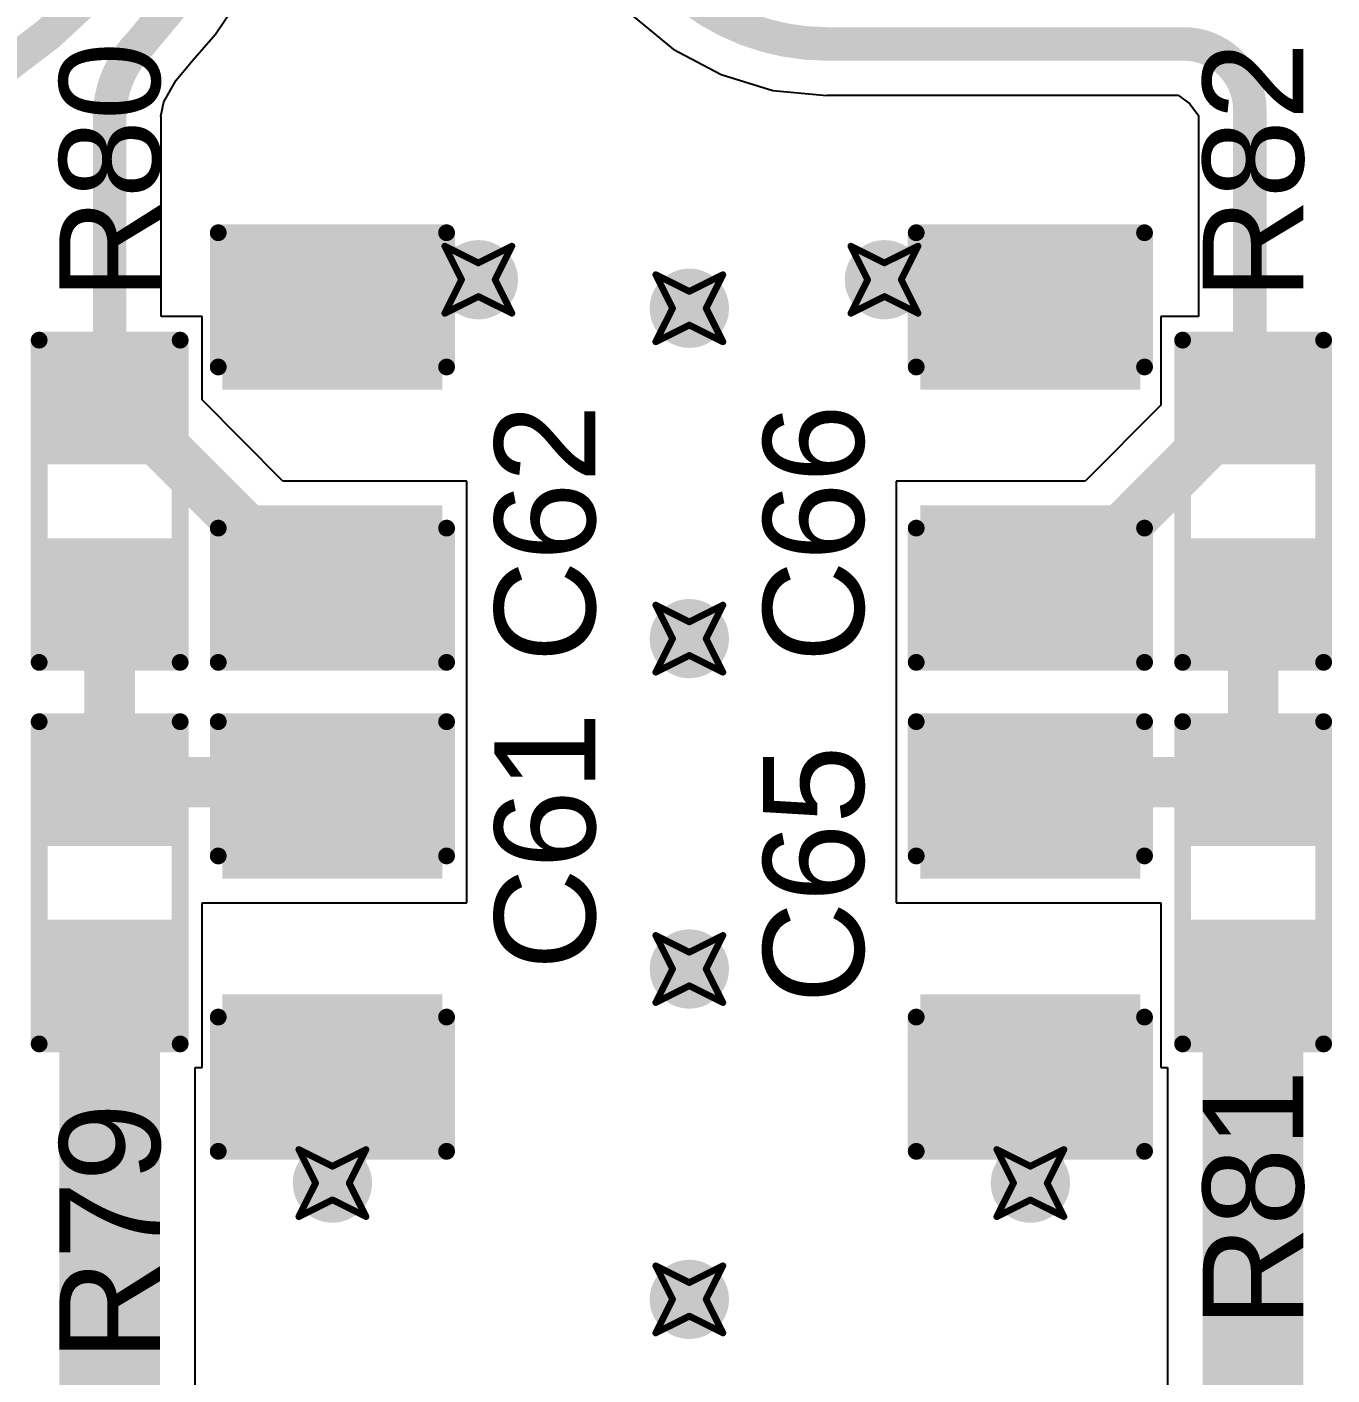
# Model space of a CAD drawing. Header units: inches. Extents: x -0.03 to 9.71, y 0.01 to 4.44.
# Drawn here: x 3.3705 to 3.7591, y 1.1192 to 1.5208 of the extents above; entities that cross this region are included whole.
import ezdxf

# ---------------------------------------------------------------- set-up
doc = ezdxf.new("R2010")
doc.units = ezdxf.units.IN
doc.header["$MEASUREMENT"] = 0
for name, color, linetype in [('Bottom Layer', 5, 'Continuous'), ('Drill Drawing', 1, 'Continuous'), ('Layer 1', 16, 'Continuous'), ('Layer 2', 76, 'Continuous'), ('Top Layer', 1, 'Continuous'), ('Top Overlay', 2, 'Continuous'), ('Top Paste', 8, 'Continuous'), ('Top Solder', 216, 'Continuous'), ('Via Holes', 16, 'Continuous')]:
    doc.layers.add(name, color=color, linetype=linetype)
doc.styles.add('Arial', font='', dxfattribs={"height": 0.2})
doc.styles.get('Arial').set_extended_font_data('Arial')

# ---------------------------------------------------------------- blocks, each defined once
blk = doc.blocks.new('R___0603_21')
at = {"layer": 'Top Layer'}
for points in [[(-0.015, 0.0175), (-0.015, -0.0175), (-0.045, -0.0175), (-0.045, 0.0175)], [(0.045, 0.0175), (0.045, -0.0175), (0.015, -0.0175), (0.015, 0.0175)]]:
    blk.add_hatch(color=1, dxfattribs=at).paths.add_polyline_path(points)
at = {"layer": 'Top Paste'}
for points in [[(-0.015, 0.0175), (-0.015, -0.0175), (-0.045, -0.0175), (-0.045, 0.0175)], [(0.045, 0.0175), (0.045, -0.0175), (0.015, -0.0175), (0.015, 0.0175)]]:
    blk.add_hatch(color=8, dxfattribs=at).paths.add_polyline_path(points)
at = {"layer": 'Top Solder'}
for points in [[(-0.011, 0.0215), (-0.011, -0.0215), (-0.049, -0.0215), (-0.049, 0.0215)], [(0.049, 0.0215), (0.049, -0.0215), (0.011, -0.0215), (0.011, 0.0215)]]:
    blk.add_hatch(color=216, dxfattribs=at).paths.add_polyline_path(points)
at = {"layer": 'Top Overlay', "const_width": 0.005}
for points in [[(-0.048, 0.021), (0.048, 0.021)], [(-0.048, 0.021), (-0.048, -0.021)], [(0.048, 0.021), (0.048, -0.021)], [(-0.048, -0.021), (0.048, -0.021)]]:
    blk.add_lwpolyline(points, dxfattribs=at)
at = {"layer": 'Top Overlay', "const_width": 0.0025}
for points in [[(-0.04925, 0.021, 1), (-0.04675, 0.021, 1)], [(-0.04925, 0.021, 1), (-0.04675, 0.021, 1)], [(0.04675, 0.021, 1), (0.04925, 0.021, 1)], [(0.04675, 0.021, 1), (0.04925, 0.021, 1)], [(-0.04925, -0.021, 1), (-0.04675, -0.021, 1)], [(-0.04925, -0.021, 1), (-0.04675, -0.021, 1)], [(0.04675, -0.021, 1), (0.04925, -0.021, 1)], [(0.04675, -0.021, 1), (0.04925, -0.021, 1)]]:
    blk.add_lwpolyline(points, format="xyb", close=True, dxfattribs=at)
blk = doc.blocks.new('R___0603_22')
at = {"layer": 'Top Layer'}
for points in [[(-0.015, 0.0175), (-0.015, -0.0175), (-0.045, -0.0175), (-0.045, 0.0175)], [(0.045, 0.0175), (0.045, -0.0175), (0.015, -0.0175), (0.015, 0.0175)]]:
    blk.add_hatch(color=1, dxfattribs=at).paths.add_polyline_path(points)
at = {"layer": 'Top Paste'}
for points in [[(-0.015, 0.0175), (-0.015, -0.0175), (-0.045, -0.0175), (-0.045, 0.0175)], [(0.045, 0.0175), (0.045, -0.0175), (0.015, -0.0175), (0.015, 0.0175)]]:
    blk.add_hatch(color=8, dxfattribs=at).paths.add_polyline_path(points)
at = {"layer": 'Top Solder'}
for points in [[(-0.011, 0.0215), (-0.011, -0.0215), (-0.049, -0.0215), (-0.049, 0.0215)], [(0.049, 0.0215), (0.049, -0.0215), (0.011, -0.0215), (0.011, 0.0215)]]:
    blk.add_hatch(color=216, dxfattribs=at).paths.add_polyline_path(points)
at = {"layer": 'Top Overlay', "const_width": 0.005}
for points in [[(-0.048, 0.021), (0.048, 0.021)], [(-0.048, 0.021), (-0.048, -0.021)], [(0.048, 0.021), (0.048, -0.021)], [(-0.048, -0.021), (0.048, -0.021)]]:
    blk.add_lwpolyline(points, dxfattribs=at)
at = {"layer": 'Top Overlay', "const_width": 0.0025}
for points in [[(-0.04925, 0.021, 1), (-0.04675, 0.021, 1)], [(-0.04925, 0.021, 1), (-0.04675, 0.021, 1)], [(0.04675, 0.021, 1), (0.04925, 0.021, 1)], [(0.04675, 0.021, 1), (0.04925, 0.021, 1)], [(-0.04925, -0.021, 1), (-0.04675, -0.021, 1)], [(-0.04925, -0.021, 1), (-0.04675, -0.021, 1)], [(0.04675, -0.021, 1), (0.04925, -0.021, 1)], [(0.04675, -0.021, 1), (0.04925, -0.021, 1)]]:
    blk.add_lwpolyline(points, format="xyb", close=True, dxfattribs=at)
blk = doc.blocks.new('R___0603_23')
at = {"layer": 'Top Layer'}
for points in [[(-0.015, 0.0175), (-0.015, -0.0175), (-0.045, -0.0175), (-0.045, 0.0175)], [(0.045, 0.0175), (0.045, -0.0175), (0.015, -0.0175), (0.015, 0.0175)]]:
    blk.add_hatch(color=1, dxfattribs=at).paths.add_polyline_path(points)
at = {"layer": 'Top Paste'}
for points in [[(-0.015, 0.0175), (-0.015, -0.0175), (-0.045, -0.0175), (-0.045, 0.0175)], [(0.045, 0.0175), (0.045, -0.0175), (0.015, -0.0175), (0.015, 0.0175)]]:
    blk.add_hatch(color=8, dxfattribs=at).paths.add_polyline_path(points)
at = {"layer": 'Top Solder'}
for points in [[(-0.011, 0.0215), (-0.011, -0.0215), (-0.049, -0.0215), (-0.049, 0.0215)], [(0.049, 0.0215), (0.049, -0.0215), (0.011, -0.0215), (0.011, 0.0215)]]:
    blk.add_hatch(color=216, dxfattribs=at).paths.add_polyline_path(points)
at = {"layer": 'Top Overlay', "const_width": 0.005}
for points in [[(-0.048, 0.021), (0.048, 0.021)], [(-0.048, 0.021), (-0.048, -0.021)], [(0.048, 0.021), (0.048, -0.021)], [(-0.048, -0.021), (0.048, -0.021)]]:
    blk.add_lwpolyline(points, dxfattribs=at)
at = {"layer": 'Top Overlay', "const_width": 0.0025}
for points in [[(-0.04925, 0.021, 1), (-0.04675, 0.021, 1)], [(-0.04925, 0.021, 1), (-0.04675, 0.021, 1)], [(0.04675, 0.021, 1), (0.04925, 0.021, 1)], [(0.04675, 0.021, 1), (0.04925, 0.021, 1)], [(-0.04925, -0.021, 1), (-0.04675, -0.021, 1)], [(-0.04925, -0.021, 1), (-0.04675, -0.021, 1)], [(0.04675, -0.021, 1), (0.04925, -0.021, 1)], [(0.04675, -0.021, 1), (0.04925, -0.021, 1)]]:
    blk.add_lwpolyline(points, format="xyb", close=True, dxfattribs=at)
blk = doc.blocks.new('R___0603_24')
at = {"layer": 'Top Layer'}
for points in [[(-0.015, 0.0175), (-0.015, -0.0175), (-0.045, -0.0175), (-0.045, 0.0175)], [(0.045, 0.0175), (0.045, -0.0175), (0.015, -0.0175), (0.015, 0.0175)]]:
    blk.add_hatch(color=1, dxfattribs=at).paths.add_polyline_path(points)
at = {"layer": 'Top Paste'}
for points in [[(-0.015, 0.0175), (-0.015, -0.0175), (-0.045, -0.0175), (-0.045, 0.0175)], [(0.045, 0.0175), (0.045, -0.0175), (0.015, -0.0175), (0.015, 0.0175)]]:
    blk.add_hatch(color=8, dxfattribs=at).paths.add_polyline_path(points)
at = {"layer": 'Top Solder'}
for points in [[(-0.011, 0.0215), (-0.011, -0.0215), (-0.049, -0.0215), (-0.049, 0.0215)], [(0.049, 0.0215), (0.049, -0.0215), (0.011, -0.0215), (0.011, 0.0215)]]:
    blk.add_hatch(color=216, dxfattribs=at).paths.add_polyline_path(points)
at = {"layer": 'Top Overlay', "const_width": 0.005}
for points in [[(-0.048, 0.021), (0.048, 0.021)], [(-0.048, 0.021), (-0.048, -0.021)], [(0.048, 0.021), (0.048, -0.021)], [(-0.048, -0.021), (0.048, -0.021)]]:
    blk.add_lwpolyline(points, dxfattribs=at)
at = {"layer": 'Top Overlay', "const_width": 0.0025}
for points in [[(-0.04925, 0.021, 1), (-0.04675, 0.021, 1)], [(-0.04925, 0.021, 1), (-0.04675, 0.021, 1)], [(0.04675, 0.021, 1), (0.04925, 0.021, 1)], [(0.04675, 0.021, 1), (0.04925, 0.021, 1)], [(-0.04925, -0.021, 1), (-0.04675, -0.021, 1)], [(-0.04925, -0.021, 1), (-0.04675, -0.021, 1)], [(0.04675, -0.021, 1), (0.04925, -0.021, 1)], [(0.04675, -0.021, 1), (0.04925, -0.021, 1)]]:
    blk.add_lwpolyline(points, format="xyb", close=True, dxfattribs=at)
blk = doc.blocks.new('C___0805_136')
at = {"layer": 'Top Layer'}
for points in [[(-0.06, 0.03), (-0.02, 0.03), (-0.02, -0.03), (-0.06, -0.03)], [(0.02, 0.03), (0.06, 0.03), (0.06, -0.03), (0.02, -0.03)]]:
    blk.add_hatch(color=1, dxfattribs=at).paths.add_polyline_path(points)
at = {"layer": 'Top Paste'}
for points in [[(-0.06, 0.03), (-0.02, 0.03), (-0.02, -0.03), (-0.06, -0.03)], [(0.02, 0.03), (0.06, 0.03), (0.06, -0.03), (0.02, -0.03)]]:
    blk.add_hatch(color=8, dxfattribs=at).paths.add_polyline_path(points)
at = {"layer": 'Top Solder'}
for points in [[(-0.06276, 0.03276), (-0.01724, 0.03276), (-0.01724, -0.03276), (-0.06276, -0.03276)], [(0.01724, 0.03276), (0.06276, 0.03276), (0.06276, -0.03276), (0.01724, -0.03276)]]:
    blk.add_hatch(color=216, dxfattribs=at).paths.add_polyline_path(points)
at = {"layer": 'Top Overlay', "const_width": 0.005}
for points in [[(-0.064, -0.034), (-0.064, 0.034)], [(-0.024, 0.034), (-0.064, 0.034)], [(0.064, 0.034), (0.024, 0.034)], [(0.064, -0.034), (0.064, 0.034)], [(-0.024, -0.034), (-0.064, -0.034)], [(0.064, -0.034), (0.024, -0.034)]]:
    blk.add_lwpolyline(points, dxfattribs=at)
at = {"layer": 'Top Overlay', "const_width": 0.0025}
for points in [[(-0.06525, 0.034, 1), (-0.06275, 0.034, 1)], [(-0.06525, 0.034, 1), (-0.06275, 0.034, 1)], [(-0.02525, 0.034, 1), (-0.02275, 0.034, 1)], [(0.02275, 0.034, 1), (0.02525, 0.034, 1)], [(0.06275, 0.034, 1), (0.06525, 0.034, 1)], [(0.06275, 0.034, 1), (0.06525, 0.034, 1)], [(-0.06525, -0.034, 1), (-0.06275, -0.034, 1)], [(-0.06525, -0.034, 1), (-0.06275, -0.034, 1)], [(-0.02525, -0.034, 1), (-0.02275, -0.034, 1)], [(0.02275, -0.034, 1), (0.02525, -0.034, 1)], [(0.06275, -0.034, 1), (0.06525, -0.034, 1)], [(0.06275, -0.034, 1), (0.06525, -0.034, 1)]]:
    blk.add_lwpolyline(points, format="xyb", close=True, dxfattribs=at)
blk = doc.blocks.new('C___0805_137')
at = {"layer": 'Top Layer'}
for points in [[(-0.06, 0.03), (-0.02, 0.03), (-0.02, -0.03), (-0.06, -0.03)], [(0.02, 0.03), (0.06, 0.03), (0.06, -0.03), (0.02, -0.03)]]:
    blk.add_hatch(color=1, dxfattribs=at).paths.add_polyline_path(points)
at = {"layer": 'Top Paste'}
for points in [[(-0.06, 0.03), (-0.02, 0.03), (-0.02, -0.03), (-0.06, -0.03)], [(0.02, 0.03), (0.06, 0.03), (0.06, -0.03), (0.02, -0.03)]]:
    blk.add_hatch(color=8, dxfattribs=at).paths.add_polyline_path(points)
at = {"layer": 'Top Solder'}
for points in [[(-0.06276, 0.03276), (-0.01724, 0.03276), (-0.01724, -0.03276), (-0.06276, -0.03276)], [(0.01724, 0.03276), (0.06276, 0.03276), (0.06276, -0.03276), (0.01724, -0.03276)]]:
    blk.add_hatch(color=216, dxfattribs=at).paths.add_polyline_path(points)
at = {"layer": 'Top Overlay', "const_width": 0.005}
for points in [[(-0.064, 0.034), (-0.064, -0.034)], [(-0.064, 0.034), (-0.024, 0.034)], [(0.024, 0.034), (0.064, 0.034)], [(0.064, 0.034), (0.064, -0.034)], [(-0.064, -0.034), (-0.024, -0.034)], [(0.024, -0.034), (0.064, -0.034)]]:
    blk.add_lwpolyline(points, dxfattribs=at)
at = {"layer": 'Top Overlay', "const_width": 0.0025}
for points in [[(-0.06525, 0.034, 1), (-0.06275, 0.034, 1)], [(-0.06525, 0.034, 1), (-0.06275, 0.034, 1)], [(-0.02525, 0.034, 1), (-0.02275, 0.034, 1)], [(0.02275, 0.034, 1), (0.02525, 0.034, 1)], [(0.06275, 0.034, 1), (0.06525, 0.034, 1)], [(0.06275, 0.034, 1), (0.06525, 0.034, 1)], [(-0.06525, -0.034, 1), (-0.06275, -0.034, 1)], [(-0.06525, -0.034, 1), (-0.06275, -0.034, 1)], [(-0.02525, -0.034, 1), (-0.02275, -0.034, 1)], [(0.02275, -0.034, 1), (0.02525, -0.034, 1)], [(0.06275, -0.034, 1), (0.06525, -0.034, 1)], [(0.06275, -0.034, 1), (0.06525, -0.034, 1)]]:
    blk.add_lwpolyline(points, format="xyb", close=True, dxfattribs=at)
blk = doc.blocks.new('C___0805_140')
at = {"layer": 'Top Layer'}
for points in [[(-0.06, 0.03), (-0.02, 0.03), (-0.02, -0.03), (-0.06, -0.03)], [(0.02, 0.03), (0.06, 0.03), (0.06, -0.03), (0.02, -0.03)]]:
    blk.add_hatch(color=1, dxfattribs=at).paths.add_polyline_path(points)
at = {"layer": 'Top Paste'}
for points in [[(-0.06, 0.03), (-0.02, 0.03), (-0.02, -0.03), (-0.06, -0.03)], [(0.02, 0.03), (0.06, 0.03), (0.06, -0.03), (0.02, -0.03)]]:
    blk.add_hatch(color=8, dxfattribs=at).paths.add_polyline_path(points)
at = {"layer": 'Top Solder'}
for points in [[(-0.06276, 0.03276), (-0.01724, 0.03276), (-0.01724, -0.03276), (-0.06276, -0.03276)], [(0.01724, 0.03276), (0.06276, 0.03276), (0.06276, -0.03276), (0.01724, -0.03276)]]:
    blk.add_hatch(color=216, dxfattribs=at).paths.add_polyline_path(points)
at = {"layer": 'Top Overlay', "const_width": 0.005}
for points in [[(-0.064, 0.034), (-0.064, -0.034)], [(-0.064, 0.034), (-0.024, 0.034)], [(0.024, 0.034), (0.064, 0.034)], [(0.064, 0.034), (0.064, -0.034)], [(-0.064, -0.034), (-0.024, -0.034)], [(0.024, -0.034), (0.064, -0.034)]]:
    blk.add_lwpolyline(points, dxfattribs=at)
at = {"layer": 'Top Overlay', "const_width": 0.0025}
for points in [[(-0.06525, 0.034, 1), (-0.06275, 0.034, 1)], [(-0.06525, 0.034, 1), (-0.06275, 0.034, 1)], [(-0.02525, 0.034, 1), (-0.02275, 0.034, 1)], [(0.02275, 0.034, 1), (0.02525, 0.034, 1)], [(0.06275, 0.034, 1), (0.06525, 0.034, 1)], [(0.06275, 0.034, 1), (0.06525, 0.034, 1)], [(-0.06525, -0.034, 1), (-0.06275, -0.034, 1)], [(-0.06525, -0.034, 1), (-0.06275, -0.034, 1)], [(-0.02525, -0.034, 1), (-0.02275, -0.034, 1)], [(0.02275, -0.034, 1), (0.02525, -0.034, 1)], [(0.06275, -0.034, 1), (0.06525, -0.034, 1)], [(0.06275, -0.034, 1), (0.06525, -0.034, 1)]]:
    blk.add_lwpolyline(points, format="xyb", close=True, dxfattribs=at)
blk = doc.blocks.new('C___0805_141')
at = {"layer": 'Top Layer'}
for points in [[(-0.06, 0.03), (-0.02, 0.03), (-0.02, -0.03), (-0.06, -0.03)], [(0.02, 0.03), (0.06, 0.03), (0.06, -0.03), (0.02, -0.03)]]:
    blk.add_hatch(color=1, dxfattribs=at).paths.add_polyline_path(points)
at = {"layer": 'Top Paste'}
for points in [[(-0.06, 0.03), (-0.02, 0.03), (-0.02, -0.03), (-0.06, -0.03)], [(0.02, 0.03), (0.06, 0.03), (0.06, -0.03), (0.02, -0.03)]]:
    blk.add_hatch(color=8, dxfattribs=at).paths.add_polyline_path(points)
at = {"layer": 'Top Solder'}
for points in [[(-0.06276, 0.03276), (-0.01724, 0.03276), (-0.01724, -0.03276), (-0.06276, -0.03276)], [(0.01724, 0.03276), (0.06276, 0.03276), (0.06276, -0.03276), (0.01724, -0.03276)]]:
    blk.add_hatch(color=216, dxfattribs=at).paths.add_polyline_path(points)
at = {"layer": 'Top Overlay', "const_width": 0.005}
for points in [[(-0.064, -0.034), (-0.064, 0.034)], [(-0.024, 0.034), (-0.064, 0.034)], [(0.064, 0.034), (0.024, 0.034)], [(0.064, -0.034), (0.064, 0.034)], [(-0.024, -0.034), (-0.064, -0.034)], [(0.064, -0.034), (0.024, -0.034)]]:
    blk.add_lwpolyline(points, dxfattribs=at)
at = {"layer": 'Top Overlay', "const_width": 0.0025}
for points in [[(-0.06525, 0.034, 1), (-0.06275, 0.034, 1)], [(-0.06525, 0.034, 1), (-0.06275, 0.034, 1)], [(-0.02525, 0.034, 1), (-0.02275, 0.034, 1)], [(0.02275, 0.034, 1), (0.02525, 0.034, 1)], [(0.06275, 0.034, 1), (0.06525, 0.034, 1)], [(0.06275, 0.034, 1), (0.06525, 0.034, 1)], [(-0.06525, -0.034, 1), (-0.06275, -0.034, 1)], [(-0.06525, -0.034, 1), (-0.06275, -0.034, 1)], [(-0.02525, -0.034, 1), (-0.02275, -0.034, 1)], [(0.02275, -0.034, 1), (0.02525, -0.034, 1)], [(0.06275, -0.034, 1), (0.06525, -0.034, 1)], [(0.06275, -0.034, 1), (0.06525, -0.034, 1)]]:
    blk.add_lwpolyline(points, format="xyb", close=True, dxfattribs=at)

msp = doc.modelspace()

# ---------------------------------------------------------------- hatches: boundary and pattern name
at = {"layer": 'Bottom Layer'}
h = msp.add_hatch(color=5, dxfattribs=at)
edge = h.paths.add_edge_path()
edge.add_arc((3.50488, 1.44551), 0.01181, 0, 360)
h = msp.add_hatch(color=5, dxfattribs=at)
edge = h.paths.add_edge_path()
edge.add_arc((3.62583, 1.44551), 0.01181, 0, 360)
h = msp.add_hatch(color=5, dxfattribs=at)
edge = h.paths.add_edge_path()
edge.add_arc((3.56772, 1.43701), 0.01181, 0, 360)
h = msp.add_hatch(color=5, dxfattribs=at)
edge = h.paths.add_edge_path()
edge.add_arc((3.56772, 1.33858), 0.01181, 0, 360)
h = msp.add_hatch(color=5, dxfattribs=at)
edge = h.paths.add_edge_path()
edge.add_arc((3.56772, 1.24016), 0.01181, 0, 360)
h = msp.add_hatch(color=5, dxfattribs=at)
edge = h.paths.add_edge_path()
edge.add_arc((3.46142, 1.17638), 0.01181, 0, 360)
h = msp.add_hatch(color=5, dxfattribs=at)
edge = h.paths.add_edge_path()
edge.add_arc((3.66929, 1.17638), 0.01181, 0, 360)
h = msp.add_hatch(color=5, dxfattribs=at)
edge = h.paths.add_edge_path()
edge.add_arc((3.56772, 1.14173), 0.01181, 0, 360)
at = {"layer": 'Layer 1'}
h = msp.add_hatch(color=16, dxfattribs=at)
edge = h.paths.add_edge_path()
edge.add_arc((3.50488, 1.44551), 0.01181, 0, 360)
h = msp.add_hatch(color=16, dxfattribs=at)
edge = h.paths.add_edge_path()
edge.add_arc((3.62583, 1.44551), 0.01181, 0, 360)
h = msp.add_hatch(color=16, dxfattribs=at)
edge = h.paths.add_edge_path()
edge.add_arc((3.56772, 1.43701), 0.01181, 0, 360)
h = msp.add_hatch(color=16, dxfattribs=at)
edge = h.paths.add_edge_path()
edge.add_arc((3.56772, 1.33858), 0.01181, 0, 360)
h = msp.add_hatch(color=16, dxfattribs=at)
edge = h.paths.add_edge_path()
edge.add_arc((3.56772, 1.24016), 0.01181, 0, 360)
h = msp.add_hatch(color=16, dxfattribs=at)
edge = h.paths.add_edge_path()
edge.add_arc((3.46142, 1.17638), 0.01181, 0, 360)
h = msp.add_hatch(color=16, dxfattribs=at)
edge = h.paths.add_edge_path()
edge.add_arc((3.66929, 1.17638), 0.01181, 0, 360)
h = msp.add_hatch(color=16, dxfattribs=at)
edge = h.paths.add_edge_path()
edge.add_arc((3.56772, 1.14173), 0.01181, 0, 360)
at = {"layer": 'Layer 2'}
h = msp.add_hatch(color=76, dxfattribs=at)
edge = h.paths.add_edge_path()
edge.add_arc((3.50488, 1.44551), 0.01181, 0, 360)
h = msp.add_hatch(color=76, dxfattribs=at)
edge = h.paths.add_edge_path()
edge.add_arc((3.62583, 1.44551), 0.01181, 0, 360)
h = msp.add_hatch(color=76, dxfattribs=at)
edge = h.paths.add_edge_path()
edge.add_arc((3.56772, 1.43701), 0.01181, 0, 360)
h = msp.add_hatch(color=76, dxfattribs=at)
edge = h.paths.add_edge_path()
edge.add_arc((3.56772, 1.33858), 0.01181, 0, 360)
h = msp.add_hatch(color=76, dxfattribs=at)
edge = h.paths.add_edge_path()
edge.add_arc((3.56772, 1.24016), 0.01181, 0, 360)
h = msp.add_hatch(color=76, dxfattribs=at)
edge = h.paths.add_edge_path()
edge.add_arc((3.46142, 1.17638), 0.01181, 0, 360)
h = msp.add_hatch(color=76, dxfattribs=at)
edge = h.paths.add_edge_path()
edge.add_arc((3.66929, 1.17638), 0.01181, 0, 360)
h = msp.add_hatch(color=76, dxfattribs=at)
edge = h.paths.add_edge_path()
edge.add_arc((3.56772, 1.14173), 0.01181, 0, 360)
at = {"layer": 'Top Layer'}
h = msp.add_hatch(color=1, dxfattribs=at)
edge = h.paths.add_edge_path()
edge.add_arc((3.50488, 1.44551), 0.01181, 0, 360)
h = msp.add_hatch(color=1, dxfattribs=at)
edge = h.paths.add_edge_path()
edge.add_arc((3.62583, 1.44551), 0.01181, 0, 360)
h = msp.add_hatch(color=1, dxfattribs=at)
edge = h.paths.add_edge_path()
edge.add_arc((3.56772, 1.43701), 0.01181, 0, 360)
h = msp.add_hatch(color=1, dxfattribs=at)
edge = h.paths.add_edge_path()
edge.add_arc((3.56772, 1.33858), 0.01181, 0, 360)
h = msp.add_hatch(color=1, dxfattribs=at)
edge = h.paths.add_edge_path()
edge.add_arc((3.56772, 1.24016), 0.01181, 0, 360)
h = msp.add_hatch(color=1, dxfattribs=at)
edge = h.paths.add_edge_path()
edge.add_arc((3.46142, 1.17638), 0.01181, 0, 360)
h = msp.add_hatch(color=1, dxfattribs=at)
edge = h.paths.add_edge_path()
edge.add_arc((3.66929, 1.17638), 0.01181, 0, 360)
h = msp.add_hatch(color=1, dxfattribs=at)
edge = h.paths.add_edge_path()
edge.add_arc((3.56772, 1.14173), 0.01181, 0, 360)
at = {"layer": 'Via Holes'}
h = msp.add_hatch(color=7, dxfattribs=at)
edge = h.paths.add_edge_path()
edge.add_arc((3.50488, 1.44551), 0.00591, 0, 360)
h = msp.add_hatch(color=7, dxfattribs=at)
edge = h.paths.add_edge_path()
edge.add_arc((3.62583, 1.44551), 0.00591, 0, 360)
h = msp.add_hatch(color=7, dxfattribs=at)
edge = h.paths.add_edge_path()
edge.add_arc((3.56772, 1.43701), 0.00591, 0, 360)
h = msp.add_hatch(color=7, dxfattribs=at)
edge = h.paths.add_edge_path()
edge.add_arc((3.56772, 1.33858), 0.00591, 0, 360)
h = msp.add_hatch(color=7, dxfattribs=at)
edge = h.paths.add_edge_path()
edge.add_arc((3.56772, 1.24016), 0.00591, 0, 360)
h = msp.add_hatch(color=7, dxfattribs=at)
edge = h.paths.add_edge_path()
edge.add_arc((3.46142, 1.17638), 0.00591, 0, 360)
h = msp.add_hatch(color=7, dxfattribs=at)
edge = h.paths.add_edge_path()
edge.add_arc((3.66929, 1.17638), 0.00591, 0, 360)
h = msp.add_hatch(color=7, dxfattribs=at)
edge = h.paths.add_edge_path()
edge.add_arc((3.56772, 1.14173), 0.00591, 0, 360)

# ---------------------------------------------------------------- linework, layer by layer
at = {"layer": 'Drill Drawing', "const_width": 0.002}
for points in [[(3.49488, 1.45551), (3.50488, 1.45051)], [(3.49488, 1.45551), (3.49988, 1.44551)], [(3.50488, 1.45051), (3.51488, 1.45551)], [(3.50988, 1.44551), (3.51488, 1.45551)], [(3.61583, 1.45551), (3.62583, 1.45051)], [(3.61583, 1.45551), (3.62083, 1.44551)], [(3.62583, 1.45051), (3.63583, 1.45551)], [(3.63083, 1.44551), (3.63583, 1.45551)], [(3.49488, 1.43551), (3.49988, 1.44551)], [(3.50988, 1.44551), (3.51488, 1.43551)], [(3.55772, 1.44701), (3.56772, 1.44201)], [(3.55772, 1.44701), (3.56272, 1.43701)], [(3.56772, 1.44201), (3.57772, 1.44701)], [(3.57272, 1.43701), (3.57772, 1.44701)], [(3.61583, 1.43551), (3.62083, 1.44551)], [(3.63083, 1.44551), (3.63583, 1.43551)], [(3.49488, 1.43551), (3.50488, 1.44051)], [(3.50488, 1.44051), (3.51488, 1.43551)], [(3.55772, 1.42701), (3.56272, 1.43701)], [(3.57272, 1.43701), (3.57772, 1.42701)], [(3.61583, 1.43551), (3.62583, 1.44051)], [(3.62583, 1.44051), (3.63583, 1.43551)], [(3.55772, 1.42701), (3.56772, 1.43201)], [(3.56772, 1.43201), (3.57772, 1.42701)], [(3.55772, 1.34858), (3.56772, 1.34358)], [(3.55772, 1.34858), (3.56272, 1.33858)], [(3.56772, 1.34358), (3.57772, 1.34858)], [(3.57272, 1.33858), (3.57772, 1.34858)], [(3.55772, 1.32858), (3.56272, 1.33858)], [(3.57272, 1.33858), (3.57772, 1.32858)], [(3.55772, 1.32858), (3.56772, 1.33358)], [(3.56772, 1.33358), (3.57772, 1.32858)], [(3.55772, 1.25016), (3.56772, 1.24516)], [(3.55772, 1.25016), (3.56272, 1.24016)], [(3.56772, 1.24516), (3.57772, 1.25016)], [(3.57272, 1.24016), (3.57772, 1.25016)], [(3.55772, 1.23016), (3.56272, 1.24016)], [(3.57272, 1.24016), (3.57772, 1.23016)], [(3.55772, 1.23016), (3.56772, 1.23516)], [(3.56772, 1.23516), (3.57772, 1.23016)], [(3.45142, 1.18638), (3.46142, 1.18138)], [(3.45142, 1.18638), (3.45642, 1.17638)], [(3.46142, 1.18138), (3.47142, 1.18638)], [(3.46642, 1.17638), (3.47142, 1.18638)], [(3.65929, 1.18638), (3.66929, 1.18138)], [(3.65929, 1.18638), (3.66429, 1.17638)], [(3.66929, 1.18138), (3.67929, 1.18638)], [(3.67429, 1.17638), (3.67929, 1.18638)], [(3.45142, 1.16638), (3.45642, 1.17638)], [(3.46642, 1.17638), (3.47142, 1.16638)], [(3.65929, 1.16638), (3.66429, 1.17638)], [(3.67429, 1.17638), (3.67929, 1.16638)], [(3.45142, 1.16638), (3.46142, 1.17138)], [(3.46142, 1.17138), (3.47142, 1.16638)], [(3.65929, 1.16638), (3.66929, 1.17138)], [(3.66929, 1.17138), (3.67929, 1.16638)], [(3.55772, 1.15173), (3.56772, 1.14673)], [(3.55772, 1.15173), (3.56272, 1.14173)], [(3.56772, 1.14673), (3.57772, 1.15173)], [(3.57272, 1.14173), (3.57772, 1.15173)], [(3.55772, 1.13173), (3.56272, 1.14173)], [(3.57272, 1.14173), (3.57772, 1.13173)], [(3.55772, 1.13173), (3.56772, 1.13673)], [(3.56772, 1.13673), (3.57772, 1.13173)]]:
    msp.add_lwpolyline(points, dxfattribs=at)
at = {"layer": 'Drill Drawing', "const_width": 0.001}
for points in [[(3.49438, 1.45551, 1), (3.49538, 1.45551, 1)], [(3.49438, 1.45551, 1), (3.49538, 1.45551, 1)], [(3.51438, 1.45551, 1), (3.51538, 1.45551, 1)], [(3.51438, 1.45551, 1), (3.51538, 1.45551, 1)], [(3.61533, 1.45551, 1), (3.61633, 1.45551, 1)], [(3.61533, 1.45551, 1), (3.61633, 1.45551, 1)], [(3.63533, 1.45551, 1), (3.63633, 1.45551, 1)], [(3.63533, 1.45551, 1), (3.63633, 1.45551, 1)], [(3.50438, 1.45051, 1), (3.50538, 1.45051, 1)], [(3.50438, 1.45051, 1), (3.50538, 1.45051, 1)], [(3.62533, 1.45051, 1), (3.62633, 1.45051, 1)], [(3.62533, 1.45051, 1), (3.62633, 1.45051, 1)], [(3.49938, 1.44551, 1), (3.50038, 1.44551, 1)], [(3.49938, 1.44551, 1), (3.50038, 1.44551, 1)], [(3.50938, 1.44551, 1), (3.51038, 1.44551, 1)], [(3.50938, 1.44551, 1), (3.51038, 1.44551, 1)], [(3.55722, 1.44701, 1), (3.55822, 1.44701, 1)], [(3.55722, 1.44701, 1), (3.55822, 1.44701, 1)], [(3.57722, 1.44701, 1), (3.57822, 1.44701, 1)], [(3.57722, 1.44701, 1), (3.57822, 1.44701, 1)], [(3.62033, 1.44551, 1), (3.62133, 1.44551, 1)], [(3.62033, 1.44551, 1), (3.62133, 1.44551, 1)], [(3.63033, 1.44551, 1), (3.63133, 1.44551, 1)], [(3.63033, 1.44551, 1), (3.63133, 1.44551, 1)], [(3.56722, 1.44201, 1), (3.56822, 1.44201, 1)], [(3.56722, 1.44201, 1), (3.56822, 1.44201, 1)], [(3.50438, 1.44051, 1), (3.50538, 1.44051, 1)], [(3.50438, 1.44051, 1), (3.50538, 1.44051, 1)], [(3.56222, 1.43701, 1), (3.56322, 1.43701, 1)], [(3.56222, 1.43701, 1), (3.56322, 1.43701, 1)], [(3.57222, 1.43701, 1), (3.57322, 1.43701, 1)], [(3.57222, 1.43701, 1), (3.57322, 1.43701, 1)], [(3.62533, 1.44051, 1), (3.62633, 1.44051, 1)], [(3.62533, 1.44051, 1), (3.62633, 1.44051, 1)], [(3.49438, 1.43551, 1), (3.49538, 1.43551, 1)], [(3.49438, 1.43551, 1), (3.49538, 1.43551, 1)], [(3.51438, 1.43551, 1), (3.51538, 1.43551, 1)], [(3.51438, 1.43551, 1), (3.51538, 1.43551, 1)], [(3.61533, 1.43551, 1), (3.61633, 1.43551, 1)], [(3.61533, 1.43551, 1), (3.61633, 1.43551, 1)], [(3.63533, 1.43551, 1), (3.63633, 1.43551, 1)], [(3.63533, 1.43551, 1), (3.63633, 1.43551, 1)], [(3.56722, 1.43201, 1), (3.56822, 1.43201, 1)], [(3.56722, 1.43201, 1), (3.56822, 1.43201, 1)], [(3.55722, 1.42701, 1), (3.55822, 1.42701, 1)], [(3.55722, 1.42701, 1), (3.55822, 1.42701, 1)], [(3.57722, 1.42701, 1), (3.57822, 1.42701, 1)], [(3.57722, 1.42701, 1), (3.57822, 1.42701, 1)], [(3.55722, 1.34858, 1), (3.55822, 1.34858, 1)], [(3.55722, 1.34858, 1), (3.55822, 1.34858, 1)], [(3.57722, 1.34858, 1), (3.57822, 1.34858, 1)], [(3.57722, 1.34858, 1), (3.57822, 1.34858, 1)], [(3.56722, 1.34358, 1), (3.56822, 1.34358, 1)], [(3.56722, 1.34358, 1), (3.56822, 1.34358, 1)], [(3.56222, 1.33858, 1), (3.56322, 1.33858, 1)], [(3.56222, 1.33858, 1), (3.56322, 1.33858, 1)], [(3.57222, 1.33858, 1), (3.57322, 1.33858, 1)], [(3.57222, 1.33858, 1), (3.57322, 1.33858, 1)], [(3.56722, 1.33358, 1), (3.56822, 1.33358, 1)], [(3.56722, 1.33358, 1), (3.56822, 1.33358, 1)], [(3.55722, 1.32858, 1), (3.55822, 1.32858, 1)], [(3.55722, 1.32858, 1), (3.55822, 1.32858, 1)], [(3.57722, 1.32858, 1), (3.57822, 1.32858, 1)], [(3.57722, 1.32858, 1), (3.57822, 1.32858, 1)], [(3.55722, 1.25016, 1), (3.55822, 1.25016, 1)], [(3.55722, 1.25016, 1), (3.55822, 1.25016, 1)], [(3.57722, 1.25016, 1), (3.57822, 1.25016, 1)], [(3.57722, 1.25016, 1), (3.57822, 1.25016, 1)], [(3.56722, 1.24516, 1), (3.56822, 1.24516, 1)], [(3.56722, 1.24516, 1), (3.56822, 1.24516, 1)], [(3.56222, 1.24016, 1), (3.56322, 1.24016, 1)], [(3.56222, 1.24016, 1), (3.56322, 1.24016, 1)], [(3.57222, 1.24016, 1), (3.57322, 1.24016, 1)], [(3.57222, 1.24016, 1), (3.57322, 1.24016, 1)], [(3.56722, 1.23516, 1), (3.56822, 1.23516, 1)], [(3.56722, 1.23516, 1), (3.56822, 1.23516, 1)], [(3.55722, 1.23016, 1), (3.55822, 1.23016, 1)], [(3.55722, 1.23016, 1), (3.55822, 1.23016, 1)], [(3.57722, 1.23016, 1), (3.57822, 1.23016, 1)], [(3.57722, 1.23016, 1), (3.57822, 1.23016, 1)], [(3.45092, 1.18638, 1), (3.45192, 1.18638, 1)], [(3.45092, 1.18638, 1), (3.45192, 1.18638, 1)], [(3.47092, 1.18638, 1), (3.47192, 1.18638, 1)], [(3.47092, 1.18638, 1), (3.47192, 1.18638, 1)], [(3.65879, 1.18638, 1), (3.65979, 1.18638, 1)], [(3.65879, 1.18638, 1), (3.65979, 1.18638, 1)], [(3.67879, 1.18638, 1), (3.67979, 1.18638, 1)], [(3.67879, 1.18638, 1), (3.67979, 1.18638, 1)], [(3.46092, 1.18138, 1), (3.46192, 1.18138, 1)], [(3.46092, 1.18138, 1), (3.46192, 1.18138, 1)], [(3.66879, 1.18138, 1), (3.66979, 1.18138, 1)], [(3.66879, 1.18138, 1), (3.66979, 1.18138, 1)], [(3.45592, 1.17638, 1), (3.45692, 1.17638, 1)], [(3.45592, 1.17638, 1), (3.45692, 1.17638, 1)], [(3.46592, 1.17638, 1), (3.46692, 1.17638, 1)], [(3.46592, 1.17638, 1), (3.46692, 1.17638, 1)], [(3.66379, 1.17638, 1), (3.66479, 1.17638, 1)], [(3.66379, 1.17638, 1), (3.66479, 1.17638, 1)], [(3.67379, 1.17638, 1), (3.67479, 1.17638, 1)], [(3.67379, 1.17638, 1), (3.67479, 1.17638, 1)], [(3.46092, 1.17138, 1), (3.46192, 1.17138, 1)], [(3.46092, 1.17138, 1), (3.46192, 1.17138, 1)], [(3.66879, 1.17138, 1), (3.66979, 1.17138, 1)], [(3.66879, 1.17138, 1), (3.66979, 1.17138, 1)], [(3.45092, 1.16638, 1), (3.45192, 1.16638, 1)], [(3.45092, 1.16638, 1), (3.45192, 1.16638, 1)], [(3.47092, 1.16638, 1), (3.47192, 1.16638, 1)], [(3.47092, 1.16638, 1), (3.47192, 1.16638, 1)], [(3.65879, 1.16638, 1), (3.65979, 1.16638, 1)], [(3.65879, 1.16638, 1), (3.65979, 1.16638, 1)], [(3.67879, 1.16638, 1), (3.67979, 1.16638, 1)], [(3.67879, 1.16638, 1), (3.67979, 1.16638, 1)], [(3.55722, 1.15173, 1), (3.55822, 1.15173, 1)], [(3.55722, 1.15173, 1), (3.55822, 1.15173, 1)], [(3.57722, 1.15173, 1), (3.57822, 1.15173, 1)], [(3.57722, 1.15173, 1), (3.57822, 1.15173, 1)], [(3.56722, 1.14673, 1), (3.56822, 1.14673, 1)], [(3.56722, 1.14673, 1), (3.56822, 1.14673, 1)], [(3.56222, 1.14173, 1), (3.56322, 1.14173, 1)], [(3.56222, 1.14173, 1), (3.56322, 1.14173, 1)], [(3.57222, 1.14173, 1), (3.57322, 1.14173, 1)], [(3.57222, 1.14173, 1), (3.57322, 1.14173, 1)], [(3.56722, 1.13673, 1), (3.56822, 1.13673, 1)], [(3.56722, 1.13673, 1), (3.56822, 1.13673, 1)], [(3.55722, 1.13173, 1), (3.55822, 1.13173, 1)], [(3.55722, 1.13173, 1), (3.55822, 1.13173, 1)], [(3.57722, 1.13173, 1), (3.57822, 1.13173, 1)], [(3.57722, 1.13173, 1), (3.57822, 1.13173, 1)]]:
    msp.add_lwpolyline(points, format="xyb", close=True, dxfattribs=at)
at = {"layer": 'Top Layer'}
for p, q in [((3.42664, 1.51867), (3.44167, 1.54116)), ((3.55045, 1.52446), (3.56292, 1.51423)), ((3.41982, 1.51089), (3.42664, 1.51867)), ((3.56292, 1.51423), (3.57716, 1.50662)), ((3.4149, 1.50494), (3.41982, 1.51089)), ((3.57716, 1.50662), (3.5926, 1.50193)), ((3.41117, 1.49848), (3.4149, 1.50493)), ((3.4149, 1.50493), (3.4149, 1.50494)), ((3.4149, 1.50493), (3.4149, 1.50493)), ((3.41033, 1.49424), (3.41117, 1.49848)), ((3.5926, 1.50193), (3.60866, 1.50035)), ((3.60866, 1.50035), (3.60866, 1.50045)), ((3.60866, 1.50045), (3.71329, 1.50045)), ((3.71329, 1.50045), (3.71681, 1.49791)), ((3.41037, 1.494), (3.41033, 1.49424)), ((3.71681, 1.49791), (3.71935, 1.49439)), ((3.71935, 1.49439), (3.71935, 1.43451)), ((3.41037, 1.43451), (3.41037, 1.494)), ((3.42258, 1.43451), (3.41037, 1.43451)), ((3.42258, 1.40972), (3.42258, 1.43451)), ((3.71935, 1.43451), (3.70813, 1.43451)), ((3.70813, 1.43451), (3.70813, 1.40814)), ((3.44667, 1.38551), (3.42258, 1.40972)), ((3.70813, 1.40814), (3.68561, 1.38551)), ((3.50142, 1.38551), (3.44667, 1.38551)), ((3.50142, 1.32551), (3.50142, 1.38551)), ((3.68561, 1.38551), (3.62929, 1.38551)), ((3.62929, 1.38551), (3.62929, 1.32551)), ((3.50142, 1.31984), (3.50142, 1.32551)), ((3.50142, 1.32551), (3.50142, 1.32551)), ((3.62929, 1.32551), (3.62929, 1.32551)), ((3.62929, 1.32551), (3.62929, 1.31984)), ((3.50142, 1.25984), (3.50142, 1.31984)), ((3.50142, 1.31984), (3.50142, 1.31984)), ((3.62929, 1.31984), (3.62929, 1.31984)), ((3.62929, 1.31984), (3.62929, 1.25984)), ((3.42258, 1.21084), (3.42258, 1.25984)), ((3.42258, 1.25984), (3.50142, 1.25984)), ((3.62929, 1.25984), (3.70813, 1.25984)), ((3.70813, 1.25984), (3.70813, 1.21084)), ((3.42057, 1.02362), (3.42057, 1.21084)), ((3.42057, 1.21084), (3.42258, 1.21084)), ((3.70813, 1.21084), (3.71014, 1.21084)), ((3.71014, 1.21084), (3.71014, 1.02362))]:
    msp.add_line(p, q, dxfattribs=at)
at = {"layer": 'Top Layer', "const_width": 0.01}
for points in [[(3.43425, 1.64208, -0.247076), (3.36432, 1.50921)], [(3.45394, 1.64457, -0.18674), (3.40409, 1.51575)], [(3.41457, 1.63877, -0.414214), (3.28367, 1.50787)], [(3.60866, 1.51575, -0.414214), (3.54173, 1.58268)], [(3.39508, 1.494, -0.177969), (3.4024, 1.51392)], [(3.4024, 1.51392, -0.020227), (3.40409, 1.51575)], [(3.71496, 1.51575, -0.414214), (3.73465, 1.49606)]]:
    msp.add_lwpolyline(points, format="xyb", dxfattribs=at)
at = {"layer": 'Top Layer'}
for points, const_width in [([(3.3999, 1.51392, 1), (3.4049, 1.51392, 1)], 0.005), ([(3.3999, 1.51392, 1), (3.4049, 1.51392, 1)], 0.005), ([(3.40159, 1.51575, 1), (3.40659, 1.51575, 1)], 0.005), ([(3.40159, 1.51575, 1), (3.40659, 1.51575, 1)], 0.005), ([(3.60616, 1.51575, 1), (3.61116, 1.51575, 1)], 0.005), ([(3.60616, 1.51575, 1), (3.61116, 1.51575, 1)], 0.005), ([(3.71246, 1.51575, 1), (3.71746, 1.51575, 1)], 0.005), ([(3.71246, 1.51575, 1), (3.71746, 1.51575, 1)], 0.005), ([(3.71246, 1.51575, 1), (3.71746, 1.51575, 1)], 0.005), ([(3.71246, 1.51575, 1), (3.71746, 1.51575, 1)], 0.005), ([(3.39258, 1.494, 1), (3.39758, 1.494, 1)], 0.005), ([(3.39258, 1.494, 1), (3.39758, 1.494, 1)], 0.005), ([(3.73215, 1.49606, 1), (3.73715, 1.49606, 1)], 0.005), ([(3.73215, 1.49606, 1), (3.73715, 1.49606, 1)], 0.005), ([(3.45642, 1.44551, 1), (3.46642, 1.44551, 1)], 0.01), ([(3.49988, 1.44551, 1), (3.50988, 1.44551, 1)], 0.01), ([(3.62083, 1.44551, 1), (3.63083, 1.44551, 1)], 0.01), ([(3.66429, 1.44551, 1), (3.67429, 1.44551, 1)], 0.01), ([(3.39133, 1.40951, 1), (3.39883, 1.40951, 1)], 0.0075), ([(3.39258, 1.40951, 1), (3.39758, 1.40951, 1)], 0.005), ([(3.73092, 1.40951, 1), (3.73842, 1.40951, 1)], 0.0075), ([(3.73215, 1.40951, 1), (3.73715, 1.40951, 1)], 0.005), ([(3.40133, 1.40201, 1), (3.40883, 1.40201, 1)], 0.0075), ([(3.40133, 1.40201, 1), (3.40883, 1.40201, 1)], 0.0075), ([(3.72345, 1.40201, 1), (3.73095, 1.40201, 1)], 0.0075), ([(3.72345, 1.40201, 1), (3.73095, 1.40201, 1)], 0.0075), ([(3.43517, 1.36801, 1), (3.44267, 1.36801, 1)], 0.0075), ([(3.43517, 1.36801, 1), (3.44267, 1.36801, 1)], 0.0075), ([(3.68804, 1.36643, 1), (3.69554, 1.36643, 1)], 0.0075), ([(3.68804, 1.36643, 1), (3.69554, 1.36643, 1)], 0.0075), ([(3.45767, 1.35551, 1), (3.46517, 1.35551, 1)], 0.0075), ([(3.66554, 1.35551, 1), (3.67304, 1.35551, 1)], 0.0075), ([(3.39133, 1.34951, 1), (3.39883, 1.34951, 1)], 0.0075), ([(3.73188, 1.34951, 1), (3.73938, 1.34951, 1)], 0.0075), ([(3.39133, 1.29584, 1), (3.39883, 1.29584, 1)], 0.0075), ([(3.39133, 1.29584, 1), (3.39883, 1.29584, 1)], 0.0075), ([(3.45167, 1.29584, 1), (3.45917, 1.29584, 1)], 0.0075), ([(3.67154, 1.29584, 1), (3.67904, 1.29584, 1)], 0.0075), ([(3.67154, 1.29584, 1), (3.67904, 1.29584, 1)], 0.0075), ([(3.73188, 1.29584, 1), (3.73938, 1.29584, 1)], 0.0075), ([(3.73188, 1.29584, 1), (3.73938, 1.29584, 1)], 0.0075), ([(3.66554, 1.28984, 1), (3.67304, 1.28984, 1)], 0.0075), ([(3.38758, 1.23584, 1), (3.40258, 1.23584, 1)], 0.015), ([(3.72813, 1.23584, 1), (3.74313, 1.23584, 1)], 0.015), ([(3.45642, 1.21984, 1), (3.46642, 1.21984, 1)], 0.01), ([(3.66429, 1.21984, 1), (3.67429, 1.21984, 1)], 0.01), ([(3.45642, 1.17638, 1), (3.46642, 1.17638, 1)], 0.01), ([(3.66429, 1.17638, 1), (3.67429, 1.17638, 1)], 0.01)]:
    msp.add_lwpolyline(points, format="xyb", close=True, dxfattribs=dict(at, const_width=const_width))
for points, const_width in [([(3.60866, 1.51575), (3.71496, 1.51575)], 0.01), ([(3.71496, 1.51575), (3.71496, 1.51575)], 0.01), ([(3.39508, 1.40951), (3.39508, 1.494)], 0.01), ([(3.73465, 1.40951), (3.73465, 1.49606)], 0.01), ([(3.46142, 1.44551), (3.50488, 1.44551)], 0.02), ([(3.62583, 1.44551), (3.66929, 1.44551)], 0.02), ([(3.39508, 1.40951), (3.40508, 1.40201)], 0.015), ([(3.7272, 1.40201), (3.73467, 1.40951)], 0.015), ([(3.40508, 1.40201), (3.43892, 1.36801)], 0.015), ([(3.69179, 1.36643), (3.7272, 1.40201)], 0.015), ([(3.43892, 1.36801), (3.46142, 1.35551)], 0.015), ([(3.66929, 1.35551), (3.69179, 1.36643)], 0.015), ([(3.39508, 1.29584), (3.39508, 1.34951)], 0.015), ([(3.73563, 1.29584), (3.73563, 1.34951)], 0.015), ([(3.39508, 1.29584), (3.45542, 1.29584)], 0.015), ([(3.66929, 1.28984), (3.67529, 1.29584)], 0.015), ([(3.67529, 1.29584), (3.73563, 1.29584)], 0.015), ([(3.39508, 0.92815), (3.39508, 1.23584)], 0.03), ([(3.73563, 0.92815), (3.73563, 1.23584)], 0.03), ([(3.46142, 1.17638), (3.46142, 1.21984)], 0.02), ([(3.66929, 1.17638), (3.66929, 1.21984)], 0.02)]:
    msp.add_lwpolyline(points, dxfattribs=dict(at, const_width=const_width))

# ---------------------------------------------------------------- block references
for name, p, rotation in [('C___0805_140', (3.46142, 1.39551), 90), ('C___0805_136', (3.66929, 1.39551), 270), ('R___0603_23', (3.39508, 1.37951), 90), ('R___0603_21', (3.73563, 1.37951), 90), ('R___0603_24', (3.39508, 1.26584), 90), ('C___0805_141', (3.46142, 1.24984), 270), ('C___0805_137', (3.66929, 1.24984), 90), ('R___0603_22', (3.73563, 1.26584), 90)]:
    msp.add_blockref(name, p, dxfattribs=dict(rotation=rotation))

# ---------------------------------------------------------------- texts
at = {"layer": 'Top Overlay', "style": 'Arial'}
for s, p in [('R80', (3.41007, 1.43949)), ('R82', (3.75063, 1.43949)), ('C62', (3.53969, 1.33151)), ('C66', (3.61969, 1.33151)), ('C61', (3.53969, 1.23985)), ('C65', (3.61969, 1.22986)), ('R81', (3.75063, 1.13333)), ('R79', (3.41008, 1.12333))]:
    msp.add_text(s, height=0.03, rotation=90, dxfattribs=at).set_placement(p)

doc.saveas('drawing.dxf')
